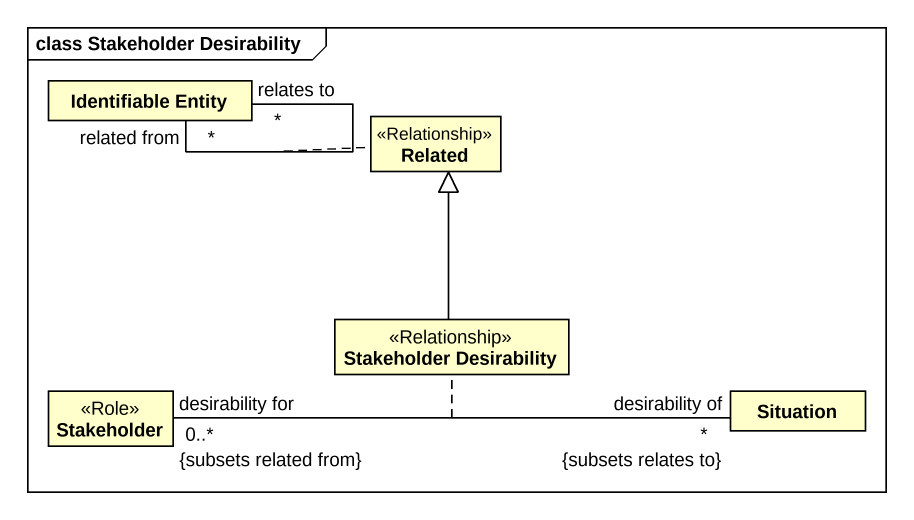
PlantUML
@startuml
mainframe class Stakeholder Desirability
hide circle
hide empty members
class "Identifiable Entity" as Identifiable_Entity
class Related <<Relationship>>
class "Stakeholder Desirability" as Stakeholder_Desirability <<Relationship>>
class Stakeholder <<Role>>
class Situation
Identifiable_Entity "related from\n*" -- "relates to\n*" Identifiable_Entity
(Identifiable_Entity, Identifiable_Entity) .. Related
Stakeholder_Desirability -up-|> Related
Stakeholder "desirability for\n0..*\n{subsets related from}" -right- "desirability of\n*\n{subsets relates to}" Situation
(Stakeholder, Situation) .. Stakeholder_Desirability
@enduml
